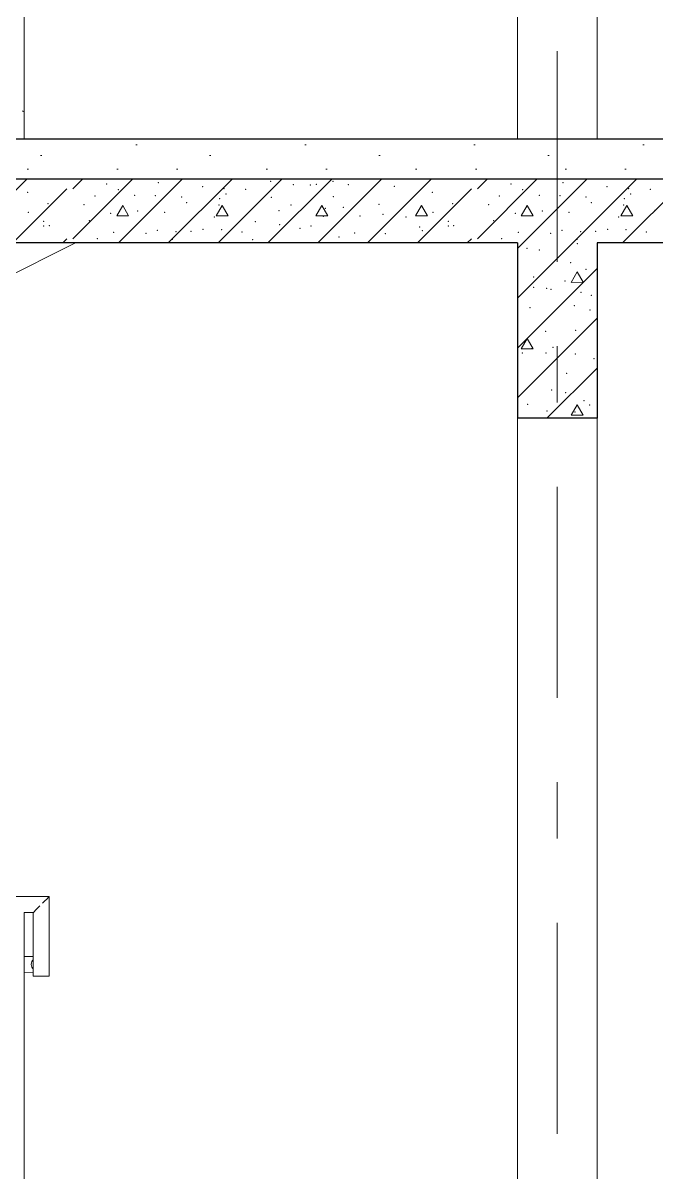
# Model space of a CAD drawing. Header units: millimetres. Extents: x 18162 to 7085488, y 72188 to 247925.
# Drawn here: x 3669488 to 3671077, y 122524 to 125410 of the extents above; entities that cross this region are included whole.
import ezdxf
from ezdxf.enums import TextEntityAlignment as Align

# ---------------------------------------------------------------- set-up
doc = ezdxf.new("R2010")
doc.units = ezdxf.units.MM
doc.header["$MEASUREMENT"] = 0
doc.linetypes.add('Dot & Dashed', pattern=[670.277762, 317.5, -176.388889, 0, -176.388874])
doc.linetypes.add('Double Dashed', pattern=[1093.611073, 529.166651, -211.666656, 141.111112, -211.666656])
for name, color, linetype in [('Archicad Doors', 7, 'Continuous'), ('Interior - Stair & Railing', 7, 'Continuous'), ('Structural - Bearing', 7, 'Continuous'), ('Structural - Grid', 7, 'Continuous'), ('Structural - Stair & Railing', 7, 'Continuous')]:
    doc.layers.add(name, color=color, linetype=linetype)
doc.styles.add('GENERATED_STYLE_3', font='', dxfattribs={"width": 0.8})
doc.styles.get('GENERATED_STYLE_3').set_extended_font_data('ISOCPEUR MON')

# ---------------------------------------------------------------- blocks, each defined once
blk = doc.blocks.new('*X882', base_point=(3761974.7, 95118))
at = {"layer": 'Structural - Bearing', "color": 7, "linetype": 'Continuous', "lineweight": 9}
for p, q in [((3670729.1, 124719), (3670868, 124858)), ((3670729.1, 124844), (3670743, 124858)), ((3670729.1, 124594), (3670929.1, 124794)), ((3670878.5, 124785.2), (3670863.6, 124759.1)), ((3670893.6, 124759.2), (3670878.5, 124785.2)), ((3670863.6, 124759.1), (3670893.6, 124759.2)), ((3670729.1, 124469), (3670929.1, 124669)), ((3670738.4, 124592.5), (3670753.5, 124618.5)), ((3670753.5, 124618.5), (3670768.4, 124592.5)), ((3670768.4, 124592.5), (3670738.4, 124592.5)), ((3670803, 124418), (3670929.1, 124544)), ((3670878.5, 124451.8), (3670863.6, 124425.8)), ((3670893.6, 124425.8), (3670878.5, 124451.8)), ((3670863.6, 124425.8), (3670893.6, 124425.8)), ((3670928, 124418), (3670929.1, 124419))]:
    blk.add_line(p, q, dxfattribs=at)
for p in [(3670878.9, 124855.9), (3670753, 124844.1), (3670783.6, 124840.5), (3670862.4, 124808.8), (3670901.2, 124791.9), (3670769.5, 124772.2), (3670789.8, 124779.7), (3670848.4, 124762.3), (3670769.5, 124746.5), (3670802.4, 124743.7), (3670813.2, 124741.3), (3670888.1, 124733.7), (3670914.2, 124726.2), (3670760.7, 124695.8), (3670872, 124700.4), (3670910.7, 124689.7), (3670799.5, 124636.1), (3670875.1, 124638.6), (3670764.7, 124592.3), (3670817.9, 124595.9), (3670741.6, 124582), (3670800.9, 124581.4), (3670874.2, 124579.4), (3670921.4, 124567.5), (3670852.8, 124530.9), (3670815, 124489.3), (3670849.8, 124482.1), (3670754.5, 124453.2), (3670895.7, 124462.2), (3670910.5, 124451.7), (3670802.9, 124436.1), (3670873.7, 124433.7)]:
    blk.add_point(p, dxfattribs=at)
blk = doc.blocks.new('*X897', base_point=(3761974.7, 95118))
at = {"layer": 'Structural - Bearing', "color": 7, "linetype": 'Continuous', "lineweight": 9}
for p, q in [((3669429.1, 124949.3), (3669497.8, 125018)), ((3669462.8, 124858), (3669598.3, 124993.5)), ((3669613.4, 124993.5), (3669637.9, 125018)), ((3669613.4, 124868.5), (3669762.9, 125018)), ((3669727.9, 124858), (3669887.9, 125018)), ((3669852.9, 124858), (3670012.9, 125018)), ((3669977.9, 124858), (3670137.9, 125018)), ((3670102.9, 124858), (3670262.9, 125018)), ((3670227.9, 124858), (3670387.9, 125018)), ((3670352.9, 124858), (3670512.9, 125018)), ((3670477.9, 124858), (3670613.4, 124993.5)), ((3670628.5, 124993.5), (3670653, 125018)), ((3670628.5, 124868.5), (3670778, 125018)), ((3670743, 124858), (3670903, 125018)), ((3670868, 124858), (3671028, 125018)), ((3670993, 124858), (3671153, 125018)), ((3669723.3, 124925.8), (3669738.4, 124951.8)), ((3669738.4, 124951.8), (3669753.3, 124925.8)), ((3669973.3, 124925.8), (3669988.4, 124951.8)), ((3669988.4, 124951.8), (3670003.3, 124925.8)), ((3670223.3, 124925.8), (3670238.4, 124951.8)), ((3670238.4, 124951.8), (3670253.3, 124925.8)), ((3670473.3, 124925.8), (3670488.4, 124951.8)), ((3670488.4, 124951.8), (3670503.3, 124925.8)), ((3670738.4, 124925.8), (3670753.5, 124951.8)), ((3670753.5, 124951.8), (3670768.4, 124925.8)), ((3670988.4, 124925.8), (3671003.5, 124951.8)), ((3671003.5, 124951.8), (3671018.4, 124925.8)), ((3669753.3, 124925.8), (3669723.3, 124925.8)), ((3670003.3, 124925.8), (3669973.3, 124925.8)), ((3670253.3, 124925.8), (3670223.3, 124925.8)), ((3670503.3, 124925.8), (3670473.3, 124925.8)), ((3670768.4, 124925.8), (3670738.4, 124925.8)), ((3671018.4, 124925.8), (3670988.4, 124925.8)), ((3669587.8, 124858), (3669598.3, 124868.5)), ((3670602.9, 124858), (3670613.4, 124868.5))]:
    blk.add_line(p, q, dxfattribs=at)
for p in [(3669698.1, 125005.7), (3669727.3, 124991.2), (3669828.2, 125009.5), (3669938.9, 124999.2), (3669992.8, 124994), (3670046.9, 124992.5), (3670110.1, 125012.5), (3670166.8, 125004.4), (3670209.2, 125003.3), (3670224.6, 125004.8), (3670266.4, 125012.6), (3670304.6, 125004.4), (3670420.1, 125000.2), (3670713.2, 125005.7), (3670742.4, 124991.2), (3670843.3, 125009.5), (3670954, 124999.2), (3671008, 124994), (3671062.1, 124992.5), (3669500, 124984.8), (3669668.5, 124975.6), (3669768.8, 124977), (3669820.5, 124976.7), (3669886.2, 124972.8), (3669982, 124969.3), (3669997.9, 124980.5), (3670111.8, 124972.4), (3670267.1, 124974), (3670515.2, 124984.8), (3670683.6, 124975.6), (3670783.9, 124977), (3670835.6, 124976.7), (3670901.3, 124972.8), (3670997.2, 124969.3), (3671013, 124980.5), (3669502, 124934.8), (3669550.9, 124956.7), (3669641.4, 124954.2), (3669776, 124938.1), (3669843.6, 124934.8), (3669899.1, 124959.3), (3669980.1, 124952.9), (3670059.3, 124939.4), (3670130.8, 124938.7), (3670160.4, 124952.9), (3670201.6, 124956.7), (3670246.7, 124945.1), (3670291.8, 124947), (3670381.7, 124954.8), (3670517.1, 124934.8), (3670566.1, 124956.7), (3670656.6, 124954.2), (3670791.1, 124938.1), (3670858.7, 124934.8), (3670914.2, 124959.3), (3670995.2, 124952.9), (3671074.4, 124939.4), (3669540.2, 124912.1), (3669654.4, 124913.7), (3669708.4, 124932.3), (3669968.1, 124922.9), (3670071.5, 124911.7), (3670241.5, 124924.5), (3670333.5, 124925.8), (3670391.4, 124930.1), (3670449.7, 124922.8), (3670555.3, 124912.1), (3670669.5, 124913.7), (3670723.5, 124932.3), (3670983.2, 124922.9), (3669540.4, 124900.3), (3669554.1, 124901.3), (3669715.9, 124884.3), (3669796.8, 124881.7), (3669825.6, 124889.8), (3669872.3, 124885.9), (3669910.2, 124886.8), (3669940.2, 124892.3), (3669986.6, 124891.1), (3670037.6, 124885.6), (3670132.5, 124903.6), (3670183.2, 124894.7), (3670210.8, 124900.8), (3670320.5, 124882.8), (3670397.7, 124881.2), (3670483.6, 124898.1), (3670490.4, 124888.9), (3670555.5, 124900.3), (3670569.2, 124901.3), (3670731.1, 124884.3), (3670812, 124881.7), (3670840.7, 124889.8), (3670887.4, 124885.9), (3670925.3, 124886.8), (3670955.3, 124892.3), (3671001.7, 124891.1), (3671052.8, 124885.6), (3669674.5, 124868.9), (3669863, 124867.3), (3670064.2, 124866.1), (3670281, 124872.7), (3670689.6, 124868.9), (3670878.2, 124867.3)]:
    blk.add_point(p, dxfattribs=at)
blk = doc.blocks.new('Standard grid marker[359]_3', base_point=(3670829.1, 147118))
at = {"layer": 'Structural - Grid', "color": 13, "linetype": 'Double Dashed', "lineweight": 13}
blk.add_line((3670829.1, 146118), (3670829.1, 88118), dxfattribs=at)
at = {"layer": 'Structural - Grid', "color": 13, "lineweight": 13, "style": 'GENERATED_STYLE_3'}
blk.add_attdef('AC_MarkerText_1', text='', height=250, rotation=360, dxfattribs=at).set_placement((3670829.1, 86943), align=Align.TOP_CENTER)

msp = doc.modelspace()

# ---------------------------------------------------------------- hatches: boundary and pattern name
at = {"layer": 'Structural - Bearing', "linetype": 'Continuous', "lineweight": 9}
h = msp.add_hatch(dxfattribs=at)
h.set_pattern_fill('Lightweight_Concrete_0003', style=0, pattern_type=2)
h.set_pattern_definition([(0, (3761974.7, 95118), (0, 779.423), [48.75, -401.25]), (0, (3762199.7, 95507.7), (0, 779.423), [48.75, -401.25]), (60, (3761974.7, 95118), (-675, 389.7114), [48.75, -401.25]), (60, (3762424.7, 95118), (-675, 389.7114), [48.75, -401.25]), (120, (3762023.5, 95118), (675, 389.7114), [48.75, -401.25]), (120, (3762473.5, 95118), (675, 389.7114), [48.75, -401.25]), (0, (3761974.73, 95193), (0, 150), [0, -150, 0, -225]), (45, (3762049.73, 95193), (-106.06602, 106.06602), [0, -112.5, 0, -187.5])])
h.paths.add_polyline_path([(3669429.1, 125118), (3669429.1, 125018), (3676379.1, 125018), (3676379.1, 125118)])

# ---------------------------------------------------------------- linework, layer by layer
at = {"color": 8, "linetype": 'Dot & Dashed', "lineweight": 13}
msp.add_line((3658879.3, 125118), (3689916.5, 125118), dxfattribs=at)
at = {"layer": 'Archicad Doors', "color": 7, "linetype": 'Continuous', "lineweight": 9}
for p, q in [((3670729.1, 125118), (3670729.1, 127418)), ((3670929.1, 127418), (3670929.1, 125118)), ((3670729.1, 122118), (3670729.1, 124418)), ((3670929.1, 124418), (3670929.1, 122118))]:
    msp.add_line(p, q, dxfattribs=at)
at = {"layer": 'Interior - Stair & Railing', "color": 7, "linetype": 'Continuous', "lineweight": 9}
for p, q in [((3669491.1, 125187), (3669491.1, 126178.1)), ((3669486.8, 125189.1), (3669488.2, 125188.4)), ((3669488.2, 125188.4), (3669489.4, 125187.8)), ((3669489.4, 125187.8), (3669490.3, 125187.4)), ((3669490.3, 125187.4), (3669490.9, 125187.1)), ((3669490.9, 125187.1), (3669491.1, 125187)), ((3669491.1, 125118), (3669491.1, 125187)), ((3669440.3, 123218.1), (3669554.1, 123218)), ((3669540.9, 123204.9), (3669537.5, 123201.5)), ((3669544.1, 123208), (3669540.9, 123204.9)), ((3669546.9, 123210.9), (3669544.1, 123208)), ((3669549.4, 123213.3), (3669546.9, 123210.9)), ((3669551.4, 123215.3), (3669549.4, 123213.3)), ((3669552.8, 123216.8), (3669551.4, 123215.3)), ((3669553.8, 123217.7), (3669552.8, 123216.8)), ((3669554.1, 123218), (3669553.8, 123217.7)), ((3669554.1, 123218), (3669554.1, 123018)), ((3669491.1, 123178.1), (3669514.1, 123178.1)), ((3669491.1, 122187), (3669491.1, 123178.1)), ((3669514.4, 123178.4), (3669514.1, 123178.1)), ((3669514.1, 123178.1), (3669514.1, 123061.2)), ((3669515.3, 123179.3), (3669514.4, 123178.4)), ((3669516.7, 123180.7), (3669515.3, 123179.3)), ((3669518.7, 123182.7), (3669516.7, 123180.7)), ((3669521.2, 123185.2), (3669518.7, 123182.7)), ((3669524.1, 123188), (3669521.2, 123185.2)), ((3669527.2, 123191.2), (3669524.1, 123188)), ((3669530.6, 123194.6), (3669527.2, 123191.2)), ((3669491.1, 123067.9), (3669514.1, 123068)), ((3669511.7, 123058), (3669510.3, 123054.8)), ((3669513.7, 123060.9), (3669511.7, 123058)), ((3669514.1, 123061.2), (3669513.7, 123060.9)), ((3669514.1, 123061.2), (3669514.1, 123034.8)), ((3669509.4, 123051.5), (3669509.1, 123048)), ((3669509.1, 123048), (3669509.4, 123044.5)), ((3669510.3, 123054.8), (3669509.4, 123051.5)), ((3669509.4, 123044.5), (3669510.3, 123041.2)), ((3669510.3, 123041.2), (3669511.7, 123038)), ((3669511.7, 123038), (3669513.7, 123035.2)), ((3669513.7, 123035.2), (3669514.1, 123034.8)), ((3669514.1, 123034.8), (3669514.1, 123018)), ((3669491.1, 123027.9), (3669514.1, 123028)), ((3669514.4, 123018), (3669514.1, 123018)), ((3669515.3, 123018), (3669514.4, 123018)), ((3669516.7, 123018), (3669515.3, 123018)), ((3669518.7, 123018), (3669516.7, 123018)), ((3669521.2, 123018), (3669518.7, 123018)), ((3669524.1, 123018), (3669521.2, 123018)), ((3669527.2, 123018), (3669524.1, 123018)), ((3669530.6, 123018), (3669527.2, 123018)), ((3669534.1, 123018), (3669530.6, 123018)), ((3669537.5, 123018), (3669534.1, 123018)), ((3669540.9, 123018), (3669537.5, 123018)), ((3669544.1, 123018), (3669540.9, 123018)), ((3669546.9, 123018), (3669544.1, 123018)), ((3669549.4, 123018), (3669546.9, 123018)), ((3669551.4, 123018), (3669549.4, 123018)), ((3669552.8, 123018), (3669551.4, 123018)), ((3669553.8, 123018), (3669552.8, 123018)), ((3669554.1, 123018), (3669553.8, 123018))]:
    msp.add_line(p, q, dxfattribs=at)
at = {"layer": 'Structural - Bearing', "color": 7, "linetype": 'Continuous', "lineweight": 25}
for p, q in [((3676379.1, 125018), (3669429.1, 125018)), ((3670729.1, 124858), (3669429.1, 124858)), ((3670729.1, 124858), (3670729.1, 124418)), ((3670929.1, 124858), (3670929.1, 124418)), ((3671829.1, 124858), (3670929.1, 124858)), ((3670929.1, 124418), (3670729.1, 124418))]:
    msp.add_line(p, q, dxfattribs=at)
at = {"layer": 'Structural - Bearing', "color": 7, "linetype": 'Continuous', "lineweight": 25, "flags": 128}
msp.add_lwpolyline([(3676379.1, 125118), (3671869.1, 125118), (3671829.1, 125118), (3669429.1, 125118)], dxfattribs=at)
at = {"layer": 'Structural - Stair & Railing', "color": 7, "linetype": 'Continuous', "lineweight": 9}
msp.add_line((3669619.6, 124858), (3669429.1, 124762.8), dxfattribs=at)

# ---------------------------------------------------------------- block references
at = {"layer": 'Structural - Bearing', "lineweight": 0}
for name in ['*X897', '*X882']:
    msp.add_blockref(name, (3761974.7, 95118), dxfattribs=at)
at = {"layer": 'Structural - Grid', "color": 13, "linetype": 'Continuous', "lineweight": 13}
msp.add_blockref('Standard grid marker[359]_3', (3670829.1, 147118), dxfattribs=at)

doc.saveas('drawing.dxf')
